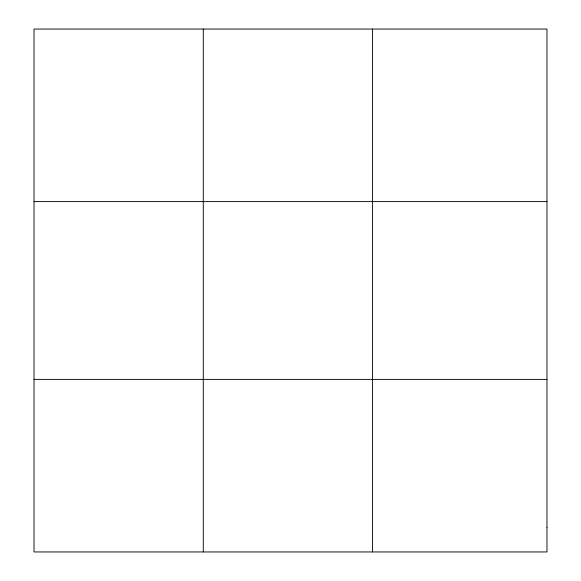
<?xml version="1.0" encoding="UTF-8"?>
<svg xmlns="http://www.w3.org/2000/svg" width="581" height="581" viewBox="0 0 581 581"><rect width="100%" height="100%" fill="white"/><g stroke="black" fill="none" stroke-linecap="round" stroke-linejoin="round"><path stroke-width="0.87" d="M203.292 29.05L203.292 551.95M372.574 29.05L372.574 551.95M34.018 201.607L546.982 201.607M34.018 379.393L546.982 379.393M546.982 527.301L546.982 551.95L34.018 551.95L34.018 29.05L546.982 29.05L546.982 527.301"/></g></svg>
